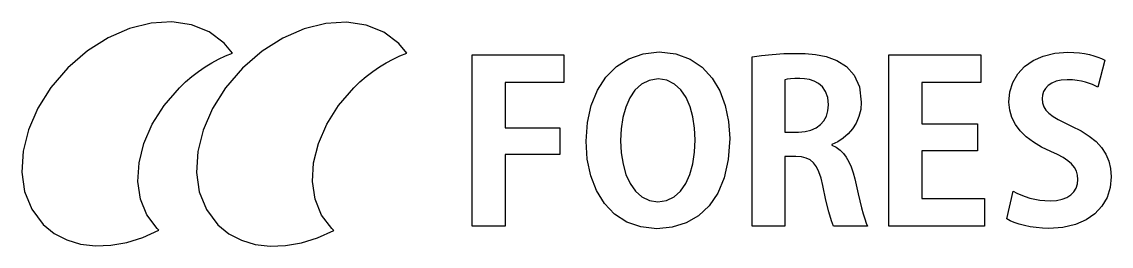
# Model space of a CAD drawing. Extents: x -180 to 158, y -77 to 92.
# Drawn here: x -180.3 to -122, y -22.5 to -10.5 of the extents above; entities that cross this region are included whole.
import ezdxf

# ---------------------------------------------------------------- set-up
doc = ezdxf.new("R2010")
doc.units = 0
doc.layers.add('LAYER_1', color=7, linetype='CONTINUOUS')

msp = doc.modelspace()

# ---------------------------------------------------------------- linework, layer by layer
at = {"layer": 'LAYER_1', "color": 250}
for points in [[(-173.0519, -21.5464), (-173.6043, -20.8176), (-173.9469, -19.9677), (-174.0846, -19.0267), (-174.0222, -18.0251), (-173.7646, -16.9929), (-173.3166, -15.9604), (-172.683, -14.9578), (-171.8687, -14.0154), (-171.5389, -13.7029), (-171.199, -13.4134), (-170.8502, -13.1471), (-170.4941, -12.9042), (-170.1318, -12.6849), (-169.7647, -12.4894), (-169.3943, -12.3181), (-169.0217, -12.171), (-169.4633, -11.64), (-170.2737, -11.0276), (-171.2193, -10.6474), (-172.2662, -10.4941), (-173.3808, -10.5627), (-174.5293, -10.8478), (-175.6781, -11.3444), (-176.7934, -12.0471), (-177.8415, -12.9508), (-178.7472, -13.9987), (-179.4516, -15.1134), (-179.9496, -16.2614), (-180.2359, -17.409), (-180.305, -18.5225), (-180.1519, -19.5683), (-179.7711, -20.5128), (-179.1575, -21.3223), (-178.5651, -21.802), (-177.8928, -22.1513), (-177.1545, -22.3722), (-176.3643, -22.467), (-175.5361, -22.4379), (-174.6839, -22.287), (-173.8215, -22.0167), (-172.963, -21.6291), (-173.0519, -21.5464)], [(-163.7088, -21.5488), (-164.2615, -20.8203), (-164.6044, -19.9703), (-164.7424, -19.0291), (-164.6802, -18.0271), (-164.4226, -16.9945), (-163.9745, -15.9617), (-163.3405, -14.9589), (-162.5256, -14.0165), (-162.1974, -13.7046), (-161.8584, -13.4157), (-161.5101, -13.1499), (-161.1542, -12.9073), (-160.792, -12.6881), (-160.4253, -12.4925), (-160.0554, -12.3205), (-159.6841, -12.1723), (-160.1099, -11.6592), (-160.9204, -11.0465), (-161.8661, -10.6662), (-162.9131, -10.5132), (-164.028, -10.582), (-165.1768, -10.8675), (-166.3259, -11.3643), (-167.4417, -12.0671), (-168.4903, -12.9707), (-169.3952, -14.0172), (-170.0991, -15.1312), (-170.5968, -16.2788), (-170.8828, -17.4263), (-170.9521, -18.54), (-170.7993, -19.586), (-170.4191, -20.5307), (-169.8063, -21.3403), (-169.2137, -21.8211), (-168.5406, -22.1708), (-167.8012, -22.3917), (-167.0095, -22.4861), (-166.1799, -22.4562), (-165.3264, -22.3045), (-164.4631, -22.0331), (-163.6043, -21.6444), (-163.7088, -21.5488)], [(-142.4012, -16.7244), (-142.4755, -17.8486), (-142.6906, -18.8259), (-143.0353, -19.6553), (-143.4982, -20.3359), (-144.0678, -20.8669), (-144.7327, -21.2473), (-145.4816, -21.4762), (-146.303, -21.5527), (-147.1602, -21.4604), (-147.9155, -21.1944), (-148.5649, -20.771), (-149.1047, -20.2066), (-149.5312, -19.5174), (-149.8405, -18.7198), (-150.0289, -17.83), (-150.0925, -16.8645), (-150.0226, -15.8732), (-149.8178, -14.9649), (-149.4858, -14.1548), (-149.0342, -13.4579), (-148.4703, -12.8895), (-147.8019, -12.4648), (-147.0364, -12.1988), (-146.1815, -12.1068), (-145.2912, -12.2048), (-144.5212, -12.484), (-143.8712, -12.9222), (-143.3406, -13.4973), (-142.9288, -14.1873), (-142.6353, -14.9699), (-142.4596, -15.8229), (-142.4012, -16.7244)], [(-136.9267, -17.0921), (-136.6977, -17.2026), (-136.4941, -17.3473), (-136.3142, -17.5255), (-136.1562, -17.7365), (-136.0184, -17.9794), (-135.8989, -18.2535), (-135.7959, -18.5581), (-135.7078, -18.8924), (-135.5159, -19.6964), (-135.3363, -20.4338), (-135.2521, -20.7551), (-135.1721, -21.0328), (-135.0968, -21.2579), (-135.0266, -21.4214), (-136.842, -21.4214), (-136.9566, -21.1265), (-137.0975, -20.6523), (-137.2538, -20.0194), (-137.4146, -19.2481), (-137.5107, -18.8431), (-137.6229, -18.509), (-137.755, -18.2404), (-137.9113, -18.0323), (-138.0955, -17.8794), (-138.3119, -17.7766), (-138.5644, -17.7187), (-138.857, -17.7006), (-139.4535, -17.7006), (-139.4535, -21.4214), (-141.2015, -21.4214), (-141.2015, -12.3693), (-140.7038, -12.2943), (-140.1315, -12.2345), (-139.5042, -12.1948), (-138.8418, -12.1804), (-138.36, -12.1913), (-137.8091, -12.241), (-137.2301, -12.3549), (-136.6643, -12.5586), (-136.1527, -12.8775), (-135.7364, -13.337), (-135.4564, -13.9627), (-135.354, -14.78), (-135.3863, -15.1852), (-135.4789, -15.5607), (-135.6251, -15.9041), (-135.8182, -16.213), (-136.0516, -16.485), (-136.3185, -16.7178), (-136.6125, -16.909), (-136.9267, -17.0562), (-136.9267, -17.0921)], [(-122.686, -13.9798), (-122.9751, -13.8473), (-123.3478, -13.7202), (-123.5639, -13.6668), (-123.799, -13.6246), (-124.0524, -13.5969), (-124.3235, -13.5869), (-124.6485, -13.6094), (-124.9265, -13.6732), (-125.1586, -13.7724), (-125.3459, -13.9014), (-125.4896, -14.0544), (-125.5909, -14.2257), (-125.6508, -14.4094), (-125.6705, -14.5999), (-125.6488, -14.8293), (-125.5822, -15.0322), (-125.468, -15.2153), (-125.3039, -15.3854), (-125.0873, -15.549), (-124.8158, -15.7129), (-124.4868, -15.8838), (-124.0978, -16.0684), (-123.5849, -16.3236), (-123.1463, -16.5986), (-122.7801, -16.8954), (-122.4845, -17.2158), (-122.2578, -17.5619), (-122.098, -17.9357), (-122.0035, -18.3391), (-121.9724, -18.774), (-122.0285, -19.3516), (-122.1945, -19.8798), (-122.4672, -20.3501), (-122.8432, -20.754), (-123.3193, -21.083), (-123.8921, -21.3285), (-124.5584, -21.482), (-125.3148, -21.5351), (-125.6542, -21.5241), (-125.9887, -21.4927), (-126.3123, -21.4436), (-126.6195, -21.3794), (-126.9042, -21.3028), (-127.1608, -21.2164), (-127.3834, -21.1227), (-127.5662, -21.0245), (-127.2212, -19.5494), (-127.0296, -19.6537), (-126.815, -19.7504), (-126.5808, -19.8376), (-126.3307, -19.9134), (-126.0684, -19.9757), (-125.7973, -20.0226), (-125.521, -20.0522), (-125.2433, -20.0625), (-124.8978, -20.0411), (-124.5968, -19.9789), (-124.3409, -19.8789), (-124.1305, -19.7442), (-123.9661, -19.5778), (-123.8481, -19.3826), (-123.7769, -19.1619), (-123.7531, -18.9185), (-123.7738, -18.6838), (-123.8372, -18.4701), (-123.9448, -18.2739), (-124.0985, -18.0915), (-124.3, -17.9192), (-124.551, -17.7536), (-124.8532, -17.5908), (-125.2084, -17.4274), (-125.7006, -17.1912), (-126.1401, -16.9297), (-126.5229, -16.6418), (-126.8449, -16.3269), (-127.1023, -15.9841), (-127.2911, -15.6126), (-127.4073, -15.2115), (-127.4469, -14.78), (-127.3924, -14.2339), (-127.2319, -13.73), (-126.9697, -13.2777), (-126.6102, -12.8864), (-126.1578, -12.5657), (-125.6168, -12.3249), (-124.9917, -12.1735), (-124.2867, -12.1209), (-123.9712, -12.13), (-123.6743, -12.1558), (-123.3966, -12.196), (-123.1388, -12.2486), (-122.9015, -12.3114), (-122.6854, -12.382), (-122.4913, -12.4584), (-122.3196, -12.5383), (-122.686, -13.9798)], [(-156.1934, -21.4214), (-156.1934, -12.2519), (-151.283, -12.2519), (-151.283, -13.7301), (-154.4302, -13.7301), (-154.4302, -16.1518), (-151.4976, -16.1518), (-151.4976, -17.5932), (-154.4302, -17.5932), (-154.4302, -21.4214), (-156.1934, -21.4214)], [(-128.7541, -21.4214), (-133.8792, -21.4214), (-133.8792, -12.2519), (-128.9449, -12.2519), (-128.9449, -13.7301), (-132.1179, -13.7301), (-132.1179, -15.9481), (-129.1249, -15.9481), (-129.1249, -17.3924), (-132.1179, -17.3924), (-132.1179, -19.9378), (-128.7541, -19.9378), (-128.7541, -21.4214)], [(-148.2421, -16.8308), (-148.2421, -16.8308), (-148.2096, -17.4882), (-148.113, -18.102), (-147.9531, -18.6587), (-147.7311, -19.1446), (-147.448, -19.5462), (-147.1048, -19.8499), (-146.7026, -20.042), (-146.2423, -20.1091), (-145.7788, -20.0424), (-145.3758, -19.851), (-145.0338, -19.5476), (-144.7531, -19.1449), (-144.5341, -18.6557), (-144.3772, -18.0928), (-144.2828, -17.469), (-144.2512, -16.7971), (-144.281, -16.1741), (-144.3709, -15.5793), (-144.5219, -15.0296), (-144.7352, -14.5421), (-145.0115, -14.1334), (-145.352, -13.8206), (-145.7577, -13.6205), (-146.2294, -13.5501), (-146.7126, -13.6222), (-147.1267, -13.8265), (-147.4734, -14.1452), (-147.7539, -14.5605), (-147.9696, -15.0545), (-148.1219, -15.6094), (-148.2123, -16.2075), (-148.2421, -16.8308)], [(-138.7225, -16.3882), (-138.7225, -16.3882), (-138.367, -16.3615), (-138.0504, -16.2836), (-137.7755, -16.158), (-137.5447, -15.9882), (-137.3607, -15.7776), (-137.226, -15.5296), (-137.1433, -15.2476), (-137.1152, -14.9352), (-137.1544, -14.5349), (-137.2632, -14.2158), (-137.4286, -13.9693), (-137.6372, -13.7869), (-137.8761, -13.6599), (-138.132, -13.5799), (-138.3918, -13.5381), (-138.6423, -13.5261), (-138.9132, -13.5306), (-139.1397, -13.5445), (-139.3203, -13.5679), (-139.4535, -13.6011), (-139.4535, -16.3882), (-138.7225, -16.3882)]]:
    msp.add_lwpolyline(points, close=True, dxfattribs=at)

doc.saveas('drawing.dxf')
